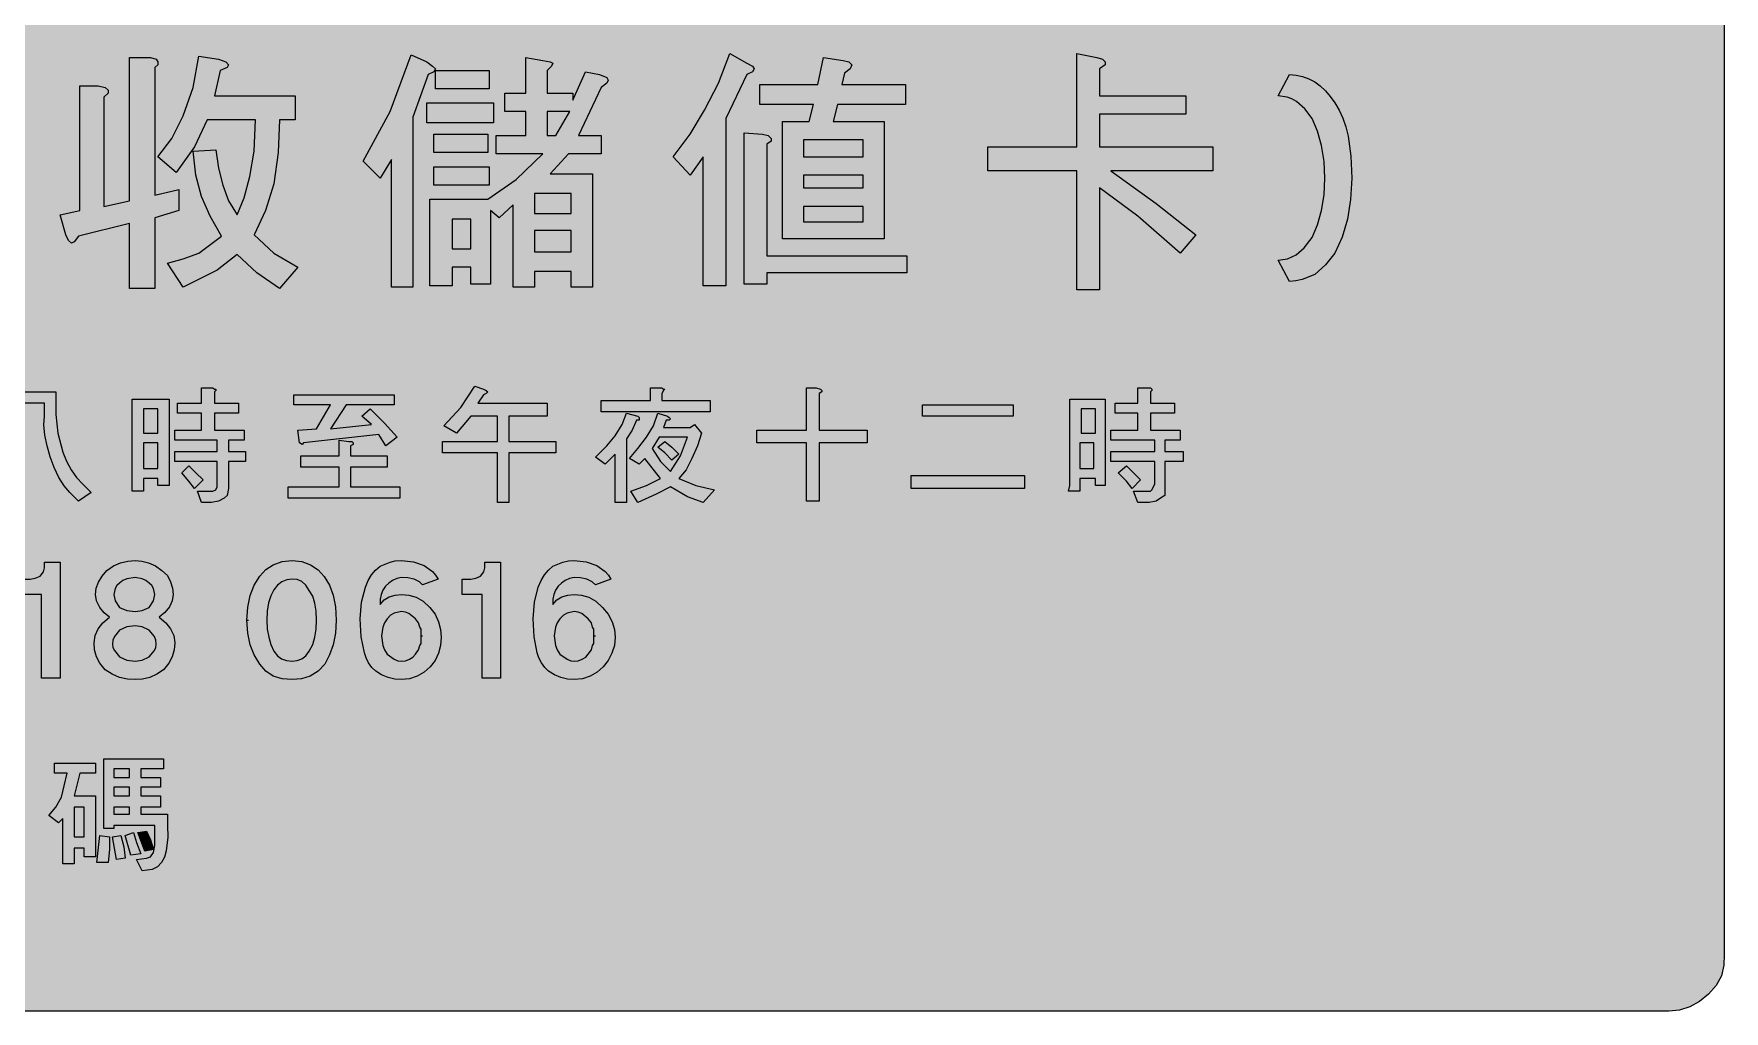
# Model space of a CAD drawing. Header units: metres. Extents: x 10 to 559, y 12 to 260.
# Drawn here: x 344.6 to 559.4, y 12.1 to 136.2 of the extents above; entities that cross this region are included whole.
import ezdxf

# ---------------------------------------------------------------- set-up
doc = ezdxf.new("R2010")
doc.units = ezdxf.units.M
for name, color, linetype, true_color in [('FILL_BLUE_0000FF', 7, 'Continuous', 0x0000ff), ('FILL_WHITE_FFFFFF', 7, 'Continuous', 0xffffff), ('STROKE_WHITE_FFFFFF', 7, 'Continuous', 0xffffff)]:
    doc.layers.add(name, color=color, linetype=linetype, true_color=true_color)

msp = doc.modelspace()

# ---------------------------------------------------------------- hatches: boundary and pattern name
at = {"layer": 'FILL_BLUE_0000FF', "true_color": 0x0000ff}
h = msp.add_hatch(color=7, dxfattribs=at)
h.dxf.hatch_style = 1
h.paths.add_polyline_path([(553.87, 259.97), (555.21, 259.58), (556.42, 258.96), (557.46, 258.12), (558.3, 256.98), (558.92, 255.74), (559.31, 254.42), (559.44, 253.08), (559.44, 19.26), (559.4, 17.91), (559.08, 16.56), (558.41, 15.32), (557.46, 14.22), (556.32, 13.28), (555.08, 12.6), (553.76, 12.2), (552.42, 12.06), (17.46, 12.06), (16.12, 12.19), (14.81, 12.6), (13.56, 13.28), (12.42, 14.22), (11.48, 15.36), (10.8, 16.61), (10.4, 17.92), (10.26, 19.26), (10.26, 253.08), (10.4, 254.34), (10.8, 255.6), (11.48, 256.93), (12.42, 258.12), (13.52, 259.04), (14.12, 259.36), (14.76, 259.56), (16.11, 259.97), (17.46, 260.1), (552.42, 260.1), (553.87, 259.97)])
at = {"layer": 'FILL_WHITE_FFFFFF', "true_color": 0xffffff}
h = msp.add_hatch(color=7, dxfattribs=at)
h.dxf.hatch_style = 1
h.paths.add_polyline_path([(350.46, 113.76), (350.46, 129.6), (352.8, 129.6), (353.7, 129.42), (354.06, 129.06), (354.06, 128.7), (353.52, 128.16), (353.52, 114.3), (356.76, 115.02), (356.76, 133.2), (359.46, 133.2), (360.18, 133.02), (360.36, 132.66), (360.36, 132.3), (360, 131.94), (360, 115.74), (363.06, 116.46), (363.06, 113.76), (360, 112.86), (360, 103.86), (356.76, 103.86), (356.76, 112.14), (350.28, 110.52), (349.74, 109.8), (349.38, 109.62), (349.02, 109.98), (348.66, 110.7), (347.94, 113.22), (350.46, 113.76)])
h = msp.add_hatch(color=7, dxfattribs=at)
h.dxf.hatch_style = 1
h.paths.add_polyline_path([(362.16, 122.94), (363.6, 125.82), (364.86, 129.42), (365.58, 133.38), (368.1, 133.02), (369, 132.66), (369.36, 132.3), (369.18, 131.94), (368.28, 131.58), (367.56, 128.34), (377.82, 128.34), (377.82, 125.28), (375.84, 125.28), (375.66, 121.14), (375.12, 117.18), (374.04, 113.76), (372.6, 110.7), (375.12, 108.36), (378.18, 106.56), (375.84, 103.86), (372.96, 105.84), (370.44, 108.18), (367.92, 106.2), (363.6, 104.04), (361.62, 107.1), (363.6, 107.64), (365.58, 108.36), (368.46, 110.52), (367.02, 113.04), (365.94, 115.56), (365.22, 118.26), (364.86, 121.32), (367.74, 121.5), (368.1, 119.16), (368.64, 117), (369.36, 115.02), (370.44, 113.22), (371.34, 115.38), (372.06, 118.08), (372.6, 121.32), (372.78, 125.28), (366.66, 125.28), (365.04, 121.86), (362.7, 118.62), (360.36, 120.6), (362.16, 122.94)])
h = msp.add_hatch(color=7, dxfattribs=at)
h.dxf.hatch_style = 1
h.paths.add_polyline_path([(389.88, 126.36), (392.58, 133.56), (394.56, 132.66), (395.28, 132.12), (395.64, 131.76), (395.46, 131.4), (394.74, 131.04), (392.76, 125.64), (392.76, 104.04), (390.06, 104.04), (390.06, 120.24), (388.62, 117.9), (386.46, 120.06), (389.88, 126.36)])
h = msp.add_hatch(color=7, dxfattribs=at)
h.dxf.hatch_style = 1
h.paths.add_polyline_path([(403.38, 120.96), (403.38, 123.3), (407.16, 123.3), (407.16, 126.36), (404.46, 126.36), (404.46, 128.7), (407.16, 128.7), (407.16, 133.2), (409.32, 132.84), (410.22, 132.66), (410.58, 132.48), (410.4, 132.12), (409.86, 131.58), (409.86, 128.7), (413.1, 128.7), (413.1, 127.8), (414.72, 131.4), (416.52, 131.04), (417.42, 130.68), (417.6, 130.32), (417.42, 129.96), (416.7, 129.42), (413.82, 123.3), (416.7, 123.3), (416.7, 120.96), (412.56, 120.96), (410.22, 118.44), (415.62, 118.44), (415.62, 104.04), (412.92, 104.04), (412.92, 106.02), (408.24, 106.02), (408.24, 104.04), (405.54, 104.04), (405.54, 114.48), (403.74, 112.86), (402.66, 113.76), (402.66, 104.4), (400.14, 104.4), (400.14, 106.56), (397.8, 106.56), (397.8, 104.22), (394.92, 104.22), (394.92, 115.2), (402.3, 115.2), (405.9, 117.72), (409.32, 120.96), (403.38, 120.96)])
h.paths.add_polyline_path([(412.74, 126.36), (409.86, 126.36), (409.86, 123.3), (410.94, 123.3), (412.74, 126.36)], flags=16)
h.paths.add_polyline_path([(397.8, 108.9), (400.14, 108.9), (400.14, 112.68), (397.8, 112.68), (397.8, 108.9)], flags=16)
h.paths.add_polyline_path([(408.24, 115.92), (408.24, 113.4), (412.92, 113.4), (412.92, 115.92), (408.24, 115.92)], flags=16)
h.paths.add_polyline_path([(412.92, 111.24), (408.24, 111.24), (408.24, 108.54), (412.92, 108.54), (412.92, 111.24)], flags=16)
h = msp.add_hatch(color=7, dxfattribs=at)
h.dxf.hatch_style = 1
h.paths.add_polyline_path([(428.04, 123.48), (429.84, 126.54), (431.64, 129.96), (433.08, 133.74), (435.24, 132.48), (435.96, 132.12), (436.14, 131.76), (435.96, 131.4), (435.24, 131.04), (432.54, 125.46), (432.54, 104.22), (429.66, 104.22), (429.66, 120.6), (428.04, 118.26), (425.88, 120.6), (428.04, 123.48)])
h = msp.add_hatch(color=7, dxfattribs=at)
h.dxf.hatch_style = 1
h.paths.add_polyline_path([(448.2, 132.66), (448.56, 132.3), (448.38, 131.76), (447.66, 131.22), (447.3, 129.78), (455.4, 129.78), (455.4, 127.26), (446.76, 127.26), (446.22, 125.1), (452.7, 125.1), (452.7, 110.16), (439.74, 110.16), (439.74, 125.1), (443.16, 125.1), (443.7, 127.26), (436.86, 127.26), (436.86, 129.78), (444.24, 129.78), (444.96, 133.2), (447.48, 132.84), (448.2, 132.66)])
h.paths.add_polyline_path([(442.44, 116.64), (450, 116.64), (450, 118.26), (442.44, 118.26), (442.44, 116.64)], flags=16)
h.paths.add_polyline_path([(442.44, 114.3), (442.44, 112.32), (450, 112.32), (450, 114.3), (442.44, 114.3)], flags=16)
h.paths.add_polyline_path([(450, 122.76), (442.44, 122.76), (442.44, 120.6), (450, 120.6), (450, 122.76)], flags=16)
h = msp.add_hatch(color=7, dxfattribs=at)
h.dxf.hatch_style = 1
h.paths.add_polyline_path([(477.18, 103.68), (477.18, 118.8), (465.84, 118.8), (465.84, 121.86), (477.18, 121.86), (477.18, 133.74), (479.7, 133.2), (480.42, 133.02), (480.78, 132.66), (480.78, 132.3), (480.06, 131.76), (480.06, 128.34), (491.04, 128.34), (491.04, 126), (480.06, 126), (480.06, 121.86), (494.46, 121.86), (494.46, 118.8), (481.5, 118.8), (487.26, 114.66), (492.3, 110.7), (490.32, 108.36), (484.92, 113.04), (480.06, 116.64), (480.06, 103.68), (477.18, 103.68)])
h = msp.add_hatch(color=7, dxfattribs=at)
h.dxf.hatch_style = 1
h.paths.add_polyline_path([(402.48, 131.58), (402.48, 129.24), (395.64, 129.24), (395.64, 131.58), (402.48, 131.58)])
h = msp.add_hatch(color=7, dxfattribs=at)
h.dxf.hatch_style = 1
h.paths.add_polyline_path([(508.58, 120.02), (508.27, 122.02), (507.77, 123.85), (507.06, 125.46), (506.14, 126.67), (505.08, 127.62), (504.51, 127.96), (503.91, 128.18), (502.74, 128.34), (504.18, 131.04), (505.04, 130.98), (505.86, 130.81), (506.65, 130.52), (507.4, 130.12), (508.1, 129.61), (508.76, 128.99), (509.38, 128.27), (509.94, 127.44), (510.5, 126.51), (510.96, 125.49), (511.34, 124.39), (511.63, 123.21), (511.99, 120.66), (512.1, 117.9), (511.96, 115.17), (511.56, 112.66), (510.88, 110.38), (509.94, 108.36), (508.75, 106.88), (507.42, 105.66), (505.8, 105.01), (504.99, 104.82), (504.18, 104.76), (502.74, 107.46), (503.92, 107.63), (505.03, 108.16), (506.08, 109.05), (507.06, 110.34), (507.77, 111.95), (508.27, 113.78), (508.58, 115.78), (508.68, 117.9), (508.58, 120.02)])
h = msp.add_hatch(color=7, dxfattribs=at)
h.dxf.hatch_style = 1
h.paths.add_polyline_path([(403.02, 127.44), (403.02, 124.92), (394.56, 124.92), (394.56, 127.44), (403.02, 127.44)])
h = msp.add_hatch(color=7, dxfattribs=at)
h.dxf.hatch_style = 1
h.paths.add_polyline_path([(402.3, 123.48), (402.3, 121.14), (395.46, 121.14), (395.46, 123.48), (402.3, 123.48)])
h = msp.add_hatch(color=7, dxfattribs=at)
h.dxf.hatch_style = 1
h.paths.add_polyline_path([(437.94, 123.3), (438.3, 122.94), (438.3, 122.58), (437.76, 122.22), (437.76, 108), (455.58, 108), (455.58, 105.84), (437.76, 105.84), (437.76, 104.4), (434.88, 104.4), (434.88, 123.66), (437.22, 123.48), (437.94, 123.3)])
h = msp.add_hatch(color=7, dxfattribs=at)
h.dxf.hatch_style = 1
h.paths.add_polyline_path([(402.48, 119.34), (402.48, 117), (395.46, 117), (395.46, 119.34), (402.48, 119.34)])
h = msp.add_hatch(color=7, dxfattribs=at)
h.dxf.hatch_style = 1
h.paths.add_polyline_path([(347.4, 90.72), (347.4, 87.84), (347.68, 85.49), (348.31, 83.08), (348.78, 81.93), (349.34, 80.84), (350.02, 79.87), (350.82, 79.02), (351.9, 77.94), (350.28, 76.86), (349.2, 77.94), (348.48, 78.79), (347.81, 79.87), (347.21, 81.13), (346.7, 82.48), (346.29, 83.88), (346.02, 85.25), (345.9, 86.53), (345.96, 87.66), (345.96, 89.28), (342.18, 89.28), (342.18, 90.72), (347.4, 90.72)])
h = msp.add_hatch(color=7, dxfattribs=at)
h.dxf.hatch_style = 1
h.paths.add_polyline_path([(365.94, 88.02), (362.88, 88.02), (362.88, 89.28), (365.94, 89.28), (365.94, 91.26), (367.38, 91.26), (367.56, 91.08), (367.74, 91.08), (367.74, 90.9), (367.56, 90.72), (367.56, 89.28), (370.62, 89.28), (370.62, 88.02), (367.56, 88.02), (367.56, 85.86), (371.34, 85.86), (371.34, 84.6), (369.36, 84.6), (369.36, 83.16), (371.52, 83.16), (371.52, 81.9), (369.36, 81.9), (369.36, 78.48), (369.18, 77.58), (368.82, 77.22), (368.1, 76.86), (367.2, 76.68), (365.94, 76.68), (365.4, 78.12), (367.38, 78.12), (367.74, 78.3), (367.92, 78.66), (367.92, 81.9), (362.52, 81.9), (362.52, 83.16), (367.92, 83.16), (367.92, 84.6), (362.52, 84.6), (362.52, 85.86), (365.94, 85.86), (365.94, 88.02)])
h = msp.add_hatch(color=7, dxfattribs=at)
h.dxf.hatch_style = 1
h.paths.add_polyline_path([(377.64, 90.36), (390.42, 90.36), (390.42, 89.1), (384.3, 89.1), (382.32, 86.04), (387.54, 86.58), (386.28, 87.66), (387.36, 88.56), (389.16, 86.76), (390.78, 84.96), (389.34, 83.88), (388.44, 85.32), (378.9, 84.24), (378.72, 84.06), (378.36, 84.24), (378.18, 85.86), (380.52, 86.04), (382.32, 89.1), (377.64, 89.1), (377.64, 90.36)])
h = msp.add_hatch(color=7, dxfattribs=at)
h.dxf.hatch_style = 1
h.paths.add_polyline_path([(398.88, 88.74), (400.68, 91.44), (401.76, 91.08), (402.12, 90.9), (402.3, 90.72), (402.12, 90.54), (401.76, 90.36), (401.04, 89.28), (409.86, 89.28), (409.86, 87.66), (405, 87.66), (405, 84.42), (410.94, 84.42), (410.94, 82.98), (405, 82.98), (405, 76.68), (403.56, 76.68), (403.56, 82.98), (396.54, 82.98), (396.54, 84.42), (403.56, 84.42), (403.56, 87.66), (400.14, 87.66), (398.34, 85.5), (396.72, 86.4), (398.88, 88.74)])
h = msp.add_hatch(color=7, dxfattribs=at)
h.dxf.hatch_style = 1
h.paths.add_polyline_path([(423, 89.64), (423, 91.26), (424.44, 91.26), (424.62, 91.08), (424.8, 91.08), (424.62, 90.9), (424.44, 90.54), (424.44, 89.64), (430.56, 89.64), (430.56, 88.2), (416.7, 88.2), (416.7, 89.64), (423, 89.64)])
h = msp.add_hatch(color=7, dxfattribs=at)
h.dxf.hatch_style = 1
h.paths.add_polyline_path([(444.6, 91.08), (444.78, 90.9), (444.78, 90.72), (444.42, 90.54), (444.42, 85.86), (450.54, 85.86), (450.54, 84.24), (444.42, 84.24), (444.42, 76.86), (442.8, 76.86), (442.8, 84.24), (436.5, 84.24), (436.5, 85.86), (442.8, 85.86), (442.8, 91.26), (444.06, 91.26), (444.6, 91.08)])
h = msp.add_hatch(color=7, dxfattribs=at)
h.dxf.hatch_style = 1
h.paths.add_polyline_path([(484.92, 88.02), (482.04, 88.02), (482.04, 89.28), (484.92, 89.28), (484.92, 91.26), (486.54, 91.26), (486.72, 91.08), (486.72, 90.9), (486.54, 90.72), (486.54, 89.28), (489.6, 89.28), (489.6, 88.02), (486.54, 88.02), (486.54, 85.86), (490.32, 85.86), (490.32, 84.6), (488.34, 84.6), (488.34, 83.16), (490.68, 83.16), (490.68, 81.9), (488.34, 81.9), (488.34, 77.58), (487.8, 77.22), (487.26, 76.86), (486.36, 76.68), (484.92, 76.68), (484.38, 78.12), (486.54, 78.12), (486.72, 78.3), (487.08, 79.02), (487.08, 81.9), (481.5, 81.9), (481.5, 83.16), (487.08, 83.16), (487.08, 84.6), (481.5, 84.6), (481.5, 85.86), (484.92, 85.86), (484.92, 88.02)])
h = msp.add_hatch(color=7, dxfattribs=at)
h.dxf.hatch_style = 1
h.paths.add_polyline_path([(360.36, 78.84), (360.36, 79.74), (358.56, 79.74), (358.56, 78.12), (357.12, 78.12), (357.12, 89.82), (361.8, 89.82), (361.8, 78.84), (360.36, 78.84)])
h.paths.add_polyline_path([(358.56, 88.56), (358.56, 85.5), (360.36, 85.5), (360.36, 88.56), (358.56, 88.56)], flags=16)
h.paths.add_polyline_path([(360.36, 84.24), (358.56, 84.24), (358.56, 81), (360.36, 81), (360.36, 84.24)], flags=16)
h = msp.add_hatch(color=7, dxfattribs=at)
h.dxf.hatch_style = 1
h.paths.add_polyline_path([(469.08, 89.1), (469.08, 87.66), (457.56, 87.66), (457.56, 89.1), (469.08, 89.1)])
h = msp.add_hatch(color=7, dxfattribs=at)
h.dxf.hatch_style = 1
h.paths.add_polyline_path([(479.52, 78.84), (479.52, 79.74), (477.54, 79.74), (477.54, 78.12), (476.1, 78.12), (476.28, 78.84), (476.28, 89.82), (480.78, 89.82), (480.78, 78.84), (479.52, 78.84)])
h.paths.add_polyline_path([(477.72, 88.56), (477.72, 85.5), (479.52, 85.5), (479.52, 88.56), (477.72, 88.56)], flags=16)
h.paths.add_polyline_path([(479.34, 84.24), (477.54, 84.24), (477.54, 81), (479.34, 81), (479.34, 84.24)], flags=16)
h = msp.add_hatch(color=7, dxfattribs=at)
h.dxf.hatch_style = 1
h.paths.add_polyline_path([(421.56, 87.48), (421.56, 87.12), (421.2, 87.12), (420.66, 85.86), (419.94, 84.78), (419.94, 76.68), (418.5, 76.68), (418.5, 82.8), (417.24, 81.54), (415.98, 82.44), (417.42, 83.88), (418.5, 85.14), (419.4, 86.58), (419.94, 88.02), (421.38, 87.66), (421.56, 87.48)])
h = msp.add_hatch(color=7, dxfattribs=at)
h.dxf.hatch_style = 1
h.paths.add_polyline_path([(425.52, 87.3), (425.34, 87.12), (424.98, 87.12), (424.62, 86.22), (428.04, 86.22), (428.58, 86.58), (429.48, 85.5), (428.94, 83.88), (428.22, 82.26), (427.5, 80.82), (426.6, 79.74), (428.76, 78.84), (431.1, 78.3), (429.66, 76.68), (427.68, 77.4), (425.52, 78.66), (423.72, 77.76), (421.38, 76.68), (420.48, 78.12), (422.46, 78.84), (424.26, 79.74), (422.28, 82.26), (421.56, 81.54), (420.3, 82.26), (421.38, 83.52), (422.46, 84.96), (423.36, 86.4), (423.9, 88.02), (425.16, 87.66), (425.34, 87.48), (425.52, 87.3)])
h.paths.add_polyline_path([(425.52, 80.64), (426.78, 82.62), (427.68, 84.96), (424.08, 84.96), (423.18, 83.52), (424.26, 81.9), (425.52, 80.64)], flags=16)
h = msp.add_hatch(color=7, dxfattribs=at)
h.dxf.hatch_style = 1
h.paths.add_polyline_path([(376.92, 78.66), (383.4, 78.66), (383.4, 81.18), (378.54, 81.18), (378.54, 82.62), (383.4, 82.62), (383.4, 84.6), (384.66, 84.42), (385.02, 84.42), (385.2, 84.24), (385.2, 84.06), (384.84, 83.88), (384.84, 82.62), (389.52, 82.62), (389.52, 81.18), (384.84, 81.18), (384.84, 78.66), (391.14, 78.66), (391.14, 77.22), (376.92, 77.22), (376.92, 78.66)])
h = msp.add_hatch(color=7, dxfattribs=at)
h.dxf.hatch_style = 1
h.paths.add_polyline_path([(425.7, 83.7), (426.6, 82.8), (425.7, 82.08), (424.8, 82.98), (423.9, 83.7), (424.8, 84.42), (425.7, 83.7)])
h = msp.add_hatch(color=7, dxfattribs=at)
h.dxf.hatch_style = 1
h.paths.add_polyline_path([(365.22, 80.46), (366.12, 79.56), (365.04, 78.48), (364.32, 79.38), (363.42, 80.46), (364.32, 81.36), (365.22, 80.46)])
h = msp.add_hatch(color=7, dxfattribs=at)
h.dxf.hatch_style = 1
h.paths.add_polyline_path([(470.52, 80.1), (470.52, 78.48), (456.12, 78.48), (456.12, 80.1), (470.52, 80.1)])
h = msp.add_hatch(color=7, dxfattribs=at)
h.dxf.hatch_style = 1
h.paths.add_polyline_path([(484.38, 80.46), (485.28, 79.56), (484.2, 78.48), (483.48, 79.38), (482.4, 80.46), (483.48, 81.36), (484.38, 80.46)])
h = msp.add_hatch(color=7, dxfattribs=at)
h.dxf.hatch_style = 1
h.paths.add_polyline_path([(345.6, 54.36), (345.6, 64.98), (343.08, 64.98), (343.08, 66.96), (344.16, 66.96), (344.79, 67.07), (345.42, 67.32), (345.83, 67.86), (345.96, 68.4), (345.96, 69.12), (347.94, 69.12), (347.94, 54.36), (345.6, 54.36)])
h = msp.add_hatch(color=7, dxfattribs=at)
h.dxf.hatch_style = 1
h.paths.add_polyline_path([(362.39, 59.77), (362.52, 58.86), (362.45, 57.95), (362.21, 57.08), (361.76, 56.25), (361.08, 55.44), (360.24, 54.86), (359.35, 54.47), (358.42, 54.25), (357.48, 54.18), (356.51, 54.25), (355.52, 54.47), (354.57, 54.86), (353.7, 55.44), (353.02, 56.25), (352.57, 57.08), (352.33, 57.95), (352.26, 58.86), (352.39, 59.77), (352.78, 60.62), (353.4, 61.39), (354.24, 62.1), (353.54, 62.66), (352.98, 63.36), (352.58, 64.17), (352.44, 64.98), (352.54, 65.79), (352.82, 66.58), (353.28, 67.33), (353.88, 68.04), (354.72, 68.62), (355.61, 69.01), (356.54, 69.23), (357.48, 69.3), (358.32, 69.23), (359.19, 69.01), (360.06, 68.62), (360.9, 68.04), (361.58, 67.39), (361.98, 66.6), (362.23, 65.79), (362.34, 64.98), (362.21, 64.18), (361.85, 63.41), (361.28, 62.7), (360.54, 62.1), (361.38, 61.39), (362, 60.62), (362.39, 59.77)])
h.paths.add_polyline_path([(354.85, 59.65), (354.66, 59.19), (354.6, 58.68), (354.66, 58.28), (354.85, 57.87), (355.5, 57.06), (356.42, 56.66), (357.48, 56.52), (358.38, 56.66), (359.28, 57.06), (359.93, 57.87), (360.12, 58.28), (360.18, 58.68), (360.12, 59.19), (359.93, 59.65), (359.28, 60.48), (358.38, 60.88), (357.48, 61.02), (356.42, 60.88), (355.5, 60.48), (354.85, 59.65)], flags=16)
h.paths.add_polyline_path([(359.28, 63.36), (359.84, 64.17), (360, 64.98), (359.84, 65.77), (359.62, 66.12), (359.28, 66.42), (358.85, 66.76), (358.38, 66.98), (357.48, 67.14), (356.42, 66.98), (355.94, 66.76), (355.5, 66.42), (355.16, 66.12), (354.94, 65.77), (354.78, 64.98), (354.94, 64.17), (355.5, 63.36), (356.42, 62.96), (357.48, 62.82), (358.38, 62.96), (359.28, 63.36)], flags=16)
h = msp.add_hatch(color=7, dxfattribs=at)
h.dxf.hatch_style = 1
h.paths.add_polyline_path([(372.11, 64.87), (372.61, 66.17), (373.32, 67.32), (374.09, 68.16), (375.05, 68.78), (376.18, 69.17), (377.46, 69.3), (378.68, 69.17), (379.77, 68.78), (380.73, 68.14), (381.53, 67.27), (382.18, 66.19), (382.65, 64.9), (382.94, 63.41), (383.04, 61.74), (382.94, 60.08), (382.66, 58.61), (382.2, 57.31), (381.6, 56.16), (380.73, 55.24), (379.73, 54.63), (378.64, 54.29), (377.46, 54.18), (376.18, 54.29), (375.05, 54.63), (374.09, 55.24), (373.32, 56.16), (372.61, 57.31), (372.11, 58.61), (371.8, 60.08), (371.7, 61.74), (371.8, 63.4), (372.11, 64.87)])
h.paths.add_polyline_path([(378.68, 56.81), (379.18, 57.2), (379.62, 57.78), (380.06, 58.63), (380.34, 59.56), (380.48, 60.59), (380.52, 61.74), (380.48, 62.89), (380.34, 63.9), (380.06, 64.78), (379.62, 65.52), (379.18, 66.2), (378.68, 66.65), (378.1, 66.89), (377.46, 66.96), (376.75, 66.87), (376.12, 66.6), (375.56, 66.16), (375.1, 65.57), (374.72, 64.82), (374.45, 63.92), (374.28, 62.89), (374.22, 61.74), (374.28, 60.59), (374.47, 59.56), (374.75, 58.63), (375.12, 57.78), (375.56, 57.2), (376.09, 56.81), (376.71, 56.59), (377.46, 56.52), (378.1, 56.59), (378.68, 56.81)], flags=16)
h = msp.add_hatch(color=7, dxfattribs=at)
h.dxf.hatch_style = 1
h.paths.add_polyline_path([(389.63, 54.45), (388.81, 54.79), (388.08, 55.26), (387.58, 55.73), (387.16, 56.3), (386.84, 56.93), (386.64, 57.6), (386.23, 59.63), (386.1, 61.92), (386.27, 64.02), (386.75, 65.93), (387.11, 66.76), (387.54, 67.49), (388.05, 68.1), (388.62, 68.58), (389.88, 69.12), (390.53, 69.28), (391.32, 69.3), (392.86, 69.14), (394.2, 68.67), (395.27, 67.93), (395.68, 67.47), (396, 66.96), (394.02, 66.24), (393.62, 66.6), (392.94, 66.96), (392.13, 67.12), (391.32, 67.14), (390.73, 67.02), (390.19, 66.78), (389.71, 66.45), (389.29, 66.04), (388.97, 65.55), (388.74, 64.99), (388.62, 64.38), (388.62, 63.72), (389.12, 64.3), (389.77, 64.69), (390.52, 64.91), (391.32, 64.98), (392.26, 64.9), (393.19, 64.64), (394.08, 64.14), (394.92, 63.36), (395.6, 62.49), (396.05, 61.54), (396.29, 60.55), (396.36, 59.58), (396.31, 58.52), (396.05, 57.52), (395.6, 56.61), (394.99, 55.8), (394.23, 55.13), (393.35, 54.62), (392.37, 54.29), (391.32, 54.18), (390.48, 54.25), (389.63, 54.45)])
h.paths.add_polyline_path([(393.84, 59.83), (393.84, 59.94), (393.84, 60.3), (393.82, 60.57), (393.66, 60.84), (393.52, 61.38), (393.12, 61.92), (392.29, 62.57), (391.83, 62.76), (391.32, 62.82), (390.42, 62.64), (389.95, 62.36), (389.52, 61.92), (389.18, 61.38), (388.96, 60.84), (388.8, 59.76), (388.96, 58.52), (389.18, 57.96), (389.52, 57.42), (390.42, 56.77), (390.89, 56.58), (391.32, 56.52), (391.85, 56.58), (392.35, 56.77), (392.79, 57.05), (393.12, 57.42), (393.52, 57.96), (393.66, 58.5), (393.82, 58.77), (393.84, 59.04), (393.84, 59.4), (393.84, 59.58), (393.84, 59.76), (393.84, 59.83)], flags=16)
h = msp.add_hatch(color=7, dxfattribs=at)
h.dxf.hatch_style = 1
h.paths.add_polyline_path([(401.58, 54.36), (401.58, 64.98), (399.06, 64.98), (399.06, 66.96), (400.14, 66.96), (400.77, 67.07), (401.4, 67.32), (401.8, 67.86), (401.94, 68.4), (401.94, 69.12), (403.92, 69.12), (403.92, 54.36), (401.58, 54.36)])
h = msp.add_hatch(color=7, dxfattribs=at)
h.dxf.hatch_style = 1
h.paths.add_polyline_path([(411.59, 54.45), (410.77, 54.79), (410.04, 55.26), (409.54, 55.73), (409.12, 56.3), (408.8, 56.93), (408.6, 57.6), (408.19, 59.63), (408.06, 61.92), (408.23, 64.02), (408.71, 65.93), (409.07, 66.76), (409.5, 67.49), (410.01, 68.1), (410.58, 68.58), (411.84, 69.12), (412.56, 69.28), (413.28, 69.3), (414.82, 69.14), (416.16, 68.67), (417.23, 67.93), (417.64, 67.47), (417.96, 66.96), (415.98, 66.24), (415.58, 66.6), (414.9, 66.96), (414.09, 67.12), (413.28, 67.14), (412.69, 67.02), (412.15, 66.78), (411.67, 66.45), (411.26, 66.04), (410.93, 65.55), (410.7, 64.99), (410.58, 64.38), (410.58, 63.72), (411.08, 64.3), (411.73, 64.69), (412.48, 64.91), (413.28, 64.98), (414.22, 64.9), (415.15, 64.64), (416.04, 64.14), (416.88, 63.36), (417.59, 62.49), (418.1, 61.54), (418.4, 60.55), (418.5, 59.58), (418.39, 58.52), (418.09, 57.52), (417.61, 56.61), (416.97, 55.8), (416.2, 55.13), (415.31, 54.62), (414.33, 54.29), (413.28, 54.18), (412.44, 54.25), (411.59, 54.45)])
h.paths.add_polyline_path([(415.8, 59.83), (415.8, 59.94), (415.8, 60.3), (415.78, 60.57), (415.62, 60.84), (415.48, 61.38), (415.08, 61.92), (414.25, 62.57), (413.79, 62.76), (413.28, 62.82), (412.38, 62.64), (411.91, 62.36), (411.48, 61.92), (411.14, 61.38), (410.92, 60.84), (410.76, 59.76), (410.92, 58.52), (411.14, 57.96), (411.48, 57.42), (412.38, 56.77), (412.85, 56.58), (413.28, 56.52), (413.81, 56.58), (414.31, 56.77), (414.75, 57.05), (415.08, 57.42), (415.48, 57.96), (415.62, 58.5), (415.78, 58.77), (415.8, 59.04), (415.8, 59.4), (415.8, 59.58), (415.8, 59.76), (415.8, 59.83)], flags=16)
h = msp.add_hatch(color=7, dxfattribs=at)
h.dxf.hatch_style = 1
h.paths.add_polyline_path([(352.44, 43.56), (352.44, 42.3), (350.46, 42.3), (349.74, 39.42), (352.44, 39.42), (352.44, 31.68), (351, 31.68), (351, 32.76), (349.74, 32.76), (349.74, 30.78), (348.3, 30.78), (348.3, 36.54), (347.76, 36), (346.5, 36.9), (347.4, 37.98), (348.12, 39.24), (348.48, 40.68), (348.84, 42.3), (347.22, 42.3), (347.22, 43.56), (352.44, 43.56)])
h.paths.add_polyline_path([(351, 37.98), (349.74, 37.98), (349.74, 34.2), (351, 34.2), (351, 37.98)], flags=16)
h = msp.add_hatch(color=7, dxfattribs=at)
h.dxf.hatch_style = 1
h.paths.add_polyline_path([(358.2, 41.76), (360.72, 41.76), (360.72, 40.5), (358.2, 40.5), (358.2, 39.42), (360.72, 39.42), (360.72, 37.98), (358.2, 37.98), (358.2, 37.08), (361.62, 37.08), (361.62, 35.64), (361.65, 34.15), (361.45, 32.44), (361.21, 31.64), (360.84, 30.94), (360.32, 30.4), (359.64, 30.06), (358.38, 29.88), (357.66, 31.32), (358.92, 31.5), (359.46, 31.68), (359.82, 32.22), (360, 33.12), (360, 35.64), (354.78, 35.64), (354.78, 35.28), (353.52, 35.28), (353.52, 44.1), (361.08, 44.1), (361.08, 42.84), (358.2, 42.84), (358.2, 41.76)])
h.paths.add_polyline_path([(354.78, 37.08), (356.76, 37.08), (356.76, 37.98), (354.78, 37.98), (354.78, 37.08)], flags=16)
h.paths.add_polyline_path([(354.78, 42.84), (354.78, 41.76), (356.76, 41.76), (356.76, 42.84), (354.78, 42.84)], flags=16)
h.paths.add_polyline_path([(356.76, 40.5), (354.78, 40.5), (354.78, 39.42), (356.76, 39.42), (356.76, 40.5)], flags=16)
h = msp.add_hatch(color=7, dxfattribs=at)
h.dxf.hatch_style = 1
h.paths.add_polyline_path([(352.98, 34.38), (354.24, 34.2), (354.24, 32.58), (354.06, 30.96), (352.62, 30.96), (352.98, 34.38)])
h = msp.add_hatch(color=7, dxfattribs=at)
h.dxf.hatch_style = 1
h.paths.add_polyline_path([(354.6, 34.2), (355.68, 34.38), (356.04, 32.94), (356.22, 31.5), (355.14, 31.32), (354.6, 34.2)])
h = msp.add_hatch(color=7, dxfattribs=at)
h.dxf.hatch_style = 1
h.paths.add_polyline_path([(356.22, 34.38), (357.3, 34.74), (357.66, 33.48), (358.2, 32.04), (356.94, 31.86), (356.22, 34.38)])
h = msp.add_hatch(color=7, dxfattribs=at)
h.dxf.hatch_style = 1
h.paths.add_polyline_path([(357.84, 34.74), (358.92, 34.92), (359.46, 33.84), (359.82, 32.58), (358.74, 32.4), (357.84, 34.74)])

# ---------------------------------------------------------------- linework, layer by layer
at = {"layer": 'FILL_BLUE_0000FF', "lineweight": 0, "true_color": 0x0000ff}
msp.add_lwpolyline([(17.46, 260.1), (552.42, 260.1), (553.87, 259.97), (555.21, 259.58), (556.42, 258.96), (557.46, 258.12), (558.3, 256.98), (558.92, 255.74), (559.31, 254.42), (559.44, 253.08), (559.44, 19.26), (559.4, 17.91), (559.08, 16.56), (558.41, 15.32), (557.46, 14.22), (556.32, 13.28), (555.08, 12.6), (553.76, 12.2), (552.42, 12.06), (17.46, 12.06)], dxfattribs=at)
at = {"layer": 'FILL_WHITE_FFFFFF', "lineweight": 0, "true_color": 0xffffff}
for points in [[(350.46, 113.76), (350.46, 129.6), (352.8, 129.6), (353.7, 129.42), (354.06, 129.06), (354.06, 128.7), (353.52, 128.16), (353.52, 114.3), (356.76, 115.02), (356.76, 133.2), (359.46, 133.2), (360.18, 133.02), (360.36, 132.66), (360.36, 132.3), (360, 131.94), (360, 115.74), (363.06, 116.46), (363.06, 113.76), (360, 112.86), (360, 103.86), (356.76, 103.86), (356.76, 112.14), (350.28, 110.52), (349.74, 109.8), (349.38, 109.62), (349.02, 109.98), (348.66, 110.7), (347.94, 113.22)], [(362.16, 122.94), (363.6, 125.82), (364.86, 129.42), (365.58, 133.38), (368.1, 133.02), (369, 132.66), (369.36, 132.3), (369.18, 131.94), (368.28, 131.58), (367.56, 128.34), (377.82, 128.34), (377.82, 125.28), (375.84, 125.28), (375.66, 121.14), (375.12, 117.18), (374.04, 113.76), (372.6, 110.7), (375.12, 108.36), (378.18, 106.56), (375.84, 103.86), (372.96, 105.84), (370.44, 108.18), (367.92, 106.2), (363.6, 104.04), (361.62, 107.1), (363.6, 107.64), (365.58, 108.36), (368.46, 110.52), (367.02, 113.04), (365.94, 115.56), (365.22, 118.26), (364.86, 121.32), (367.74, 121.5), (368.1, 119.16), (368.64, 117), (369.36, 115.02), (370.44, 113.22), (371.34, 115.38), (372.06, 118.08), (372.6, 121.32), (372.78, 125.28), (366.66, 125.28), (365.04, 121.86), (362.7, 118.62), (360.36, 120.6)], [(389.88, 126.36), (392.58, 133.56), (394.56, 132.66), (395.28, 132.12), (395.64, 131.76), (395.46, 131.4), (394.74, 131.04), (392.76, 125.64), (392.76, 104.04), (390.06, 104.04), (390.06, 120.24), (388.62, 117.9), (386.46, 120.06)], [(403.38, 120.96), (403.38, 123.3), (407.16, 123.3), (407.16, 126.36), (404.46, 126.36), (404.46, 128.7), (407.16, 128.7), (407.16, 133.2), (409.32, 132.84), (410.22, 132.66), (410.58, 132.48), (410.4, 132.12), (409.86, 131.58), (409.86, 128.7), (413.1, 128.7), (413.1, 127.8), (414.72, 131.4), (416.52, 131.04), (417.42, 130.68), (417.6, 130.32), (417.42, 129.96), (416.7, 129.42), (413.82, 123.3), (416.7, 123.3), (416.7, 120.96), (412.56, 120.96), (410.22, 118.44), (415.62, 118.44), (415.62, 104.04), (412.92, 104.04), (412.92, 106.02), (408.24, 106.02), (408.24, 104.04), (405.54, 104.04), (405.54, 114.48), (403.74, 112.86), (402.66, 113.76), (402.66, 104.4), (400.14, 104.4), (400.14, 106.56), (397.8, 106.56), (397.8, 104.22), (394.92, 104.22), (394.92, 115.2), (402.3, 115.2), (405.9, 117.72), (409.32, 120.96)], [(428.04, 123.48), (429.84, 126.54), (431.64, 129.96), (433.08, 133.74), (435.24, 132.48), (435.96, 132.12), (436.14, 131.76), (435.96, 131.4), (435.24, 131.04), (432.54, 125.46), (432.54, 104.22), (429.66, 104.22), (429.66, 120.6), (428.04, 118.26), (425.88, 120.6)], [(448.2, 132.66), (448.56, 132.3), (448.38, 131.76), (447.66, 131.22), (447.3, 129.78), (455.4, 129.78), (455.4, 127.26), (446.76, 127.26), (446.22, 125.1), (452.7, 125.1), (452.7, 110.16), (439.74, 110.16), (439.74, 125.1), (443.16, 125.1), (443.7, 127.26), (436.86, 127.26), (436.86, 129.78), (444.24, 129.78), (444.96, 133.2), (447.48, 132.84)], [(477.18, 103.68), (477.18, 118.8), (465.84, 118.8), (465.84, 121.86), (477.18, 121.86), (477.18, 133.74), (479.7, 133.2), (480.42, 133.02), (480.78, 132.66), (480.78, 132.3), (480.06, 131.76), (480.06, 128.34), (491.04, 128.34), (491.04, 126), (480.06, 126), (480.06, 121.86), (494.46, 121.86), (494.46, 118.8), (481.5, 118.8), (487.26, 114.66), (492.3, 110.7), (490.32, 108.36), (484.92, 113.04), (480.06, 116.64), (480.06, 103.68)], [(402.48, 131.58), (402.48, 129.24), (395.64, 129.24), (395.64, 131.58)], [(508.58, 120.02), (508.27, 122.02), (507.77, 123.85), (507.06, 125.46), (506.14, 126.67), (505.08, 127.62), (504.51, 127.96), (503.91, 128.18), (502.74, 128.34), (504.18, 131.04), (505.04, 130.98), (505.86, 130.81), (506.65, 130.52), (507.4, 130.12), (508.1, 129.61), (508.76, 128.99), (509.38, 128.27), (509.94, 127.44), (510.5, 126.51), (510.96, 125.49), (511.34, 124.39), (511.63, 123.21), (511.99, 120.66), (512.1, 117.9), (511.96, 115.17), (511.56, 112.66), (510.88, 110.38), (509.94, 108.36), (508.75, 106.88), (507.42, 105.66), (505.8, 105.01), (504.99, 104.82), (504.18, 104.76), (502.74, 107.46), (503.92, 107.63), (505.03, 108.16), (506.08, 109.05), (507.06, 110.34), (507.77, 111.95), (508.27, 113.78), (508.58, 115.78), (508.68, 117.9)], [(403.02, 127.44), (403.02, 124.92), (394.56, 124.92), (394.56, 127.44)], [(412.74, 126.36), (409.86, 126.36), (409.86, 123.3), (410.94, 123.3)], [(402.3, 123.48), (402.3, 121.14), (395.46, 121.14), (395.46, 123.48)], [(437.94, 123.3), (438.3, 122.94), (438.3, 122.58), (437.76, 122.22), (437.76, 108), (455.58, 108), (455.58, 105.84), (437.76, 105.84), (437.76, 104.4), (434.88, 104.4), (434.88, 123.66), (437.22, 123.48)], [(450, 122.76), (442.44, 122.76), (442.44, 120.6), (450, 120.6)], [(402.48, 119.34), (402.48, 117), (395.46, 117), (395.46, 119.34)], [(442.44, 116.64), (450, 116.64), (450, 118.26), (442.44, 118.26)], [(408.24, 115.92), (408.24, 113.4), (412.92, 113.4), (412.92, 115.92)], [(442.44, 114.3), (442.44, 112.32), (450, 112.32), (450, 114.3)], [(397.8, 108.9), (400.14, 108.9), (400.14, 112.68), (397.8, 112.68)], [(412.92, 111.24), (408.24, 111.24), (408.24, 108.54), (412.92, 108.54)], [(347.4, 90.72), (347.4, 87.84), (347.68, 85.49), (348.31, 83.08), (348.78, 81.93), (349.34, 80.84), (350.02, 79.87), (350.82, 79.02), (351.9, 77.94), (350.28, 76.86), (349.2, 77.94), (348.48, 78.79), (347.81, 79.87), (347.21, 81.13), (346.7, 82.48), (346.29, 83.88), (346.02, 85.25), (345.9, 86.53), (345.96, 87.66), (345.96, 89.28), (342.18, 89.28), (342.18, 90.72)], [(365.94, 88.02), (362.88, 88.02), (362.88, 89.28), (365.94, 89.28), (365.94, 91.26), (367.38, 91.26), (367.56, 91.08), (367.74, 91.08), (367.74, 90.9), (367.56, 90.72), (367.56, 89.28), (370.62, 89.28), (370.62, 88.02), (367.56, 88.02), (367.56, 85.86), (371.34, 85.86), (371.34, 84.6), (369.36, 84.6), (369.36, 83.16), (371.52, 83.16), (371.52, 81.9), (369.36, 81.9), (369.36, 78.48), (369.18, 77.58), (368.82, 77.22), (368.1, 76.86), (367.2, 76.68), (365.94, 76.68), (365.4, 78.12), (367.38, 78.12), (367.74, 78.3), (367.92, 78.66), (367.92, 81.9), (362.52, 81.9), (362.52, 83.16), (367.92, 83.16), (367.92, 84.6), (362.52, 84.6), (362.52, 85.86), (365.94, 85.86)], [(377.64, 90.36), (390.42, 90.36), (390.42, 89.1), (384.3, 89.1), (382.32, 86.04), (387.54, 86.58), (386.28, 87.66), (387.36, 88.56), (389.16, 86.76), (390.78, 84.96), (389.34, 83.88), (388.44, 85.32), (378.9, 84.24), (378.72, 84.06), (378.36, 84.24), (378.18, 85.86), (380.52, 86.04), (382.32, 89.1), (377.64, 89.1)], [(398.88, 88.74), (400.68, 91.44), (401.76, 91.08), (402.12, 90.9), (402.3, 90.72), (402.12, 90.54), (401.76, 90.36), (401.04, 89.28), (409.86, 89.28), (409.86, 87.66), (405, 87.66), (405, 84.42), (410.94, 84.42), (410.94, 82.98), (405, 82.98), (405, 76.68), (403.56, 76.68), (403.56, 82.98), (396.54, 82.98), (396.54, 84.42), (403.56, 84.42), (403.56, 87.66), (400.14, 87.66), (398.34, 85.5), (396.72, 86.4)], [(423, 89.64), (423, 91.26), (424.44, 91.26), (424.62, 91.08), (424.8, 91.08), (424.62, 90.9), (424.44, 90.54), (424.44, 89.64), (430.56, 89.64), (430.56, 88.2), (416.7, 88.2), (416.7, 89.64)], [(444.6, 91.08), (444.78, 90.9), (444.78, 90.72), (444.42, 90.54), (444.42, 85.86), (450.54, 85.86), (450.54, 84.24), (444.42, 84.24), (444.42, 76.86), (442.8, 76.86), (442.8, 84.24), (436.5, 84.24), (436.5, 85.86), (442.8, 85.86), (442.8, 91.26), (444.06, 91.26)], [(484.92, 88.02), (482.04, 88.02), (482.04, 89.28), (484.92, 89.28), (484.92, 91.26), (486.54, 91.26), (486.72, 91.08), (486.72, 90.9), (486.54, 90.72), (486.54, 89.28), (489.6, 89.28), (489.6, 88.02), (486.54, 88.02), (486.54, 85.86), (490.32, 85.86), (490.32, 84.6), (488.34, 84.6), (488.34, 83.16), (490.68, 83.16), (490.68, 81.9), (488.34, 81.9), (488.34, 77.58), (487.8, 77.22), (487.26, 76.86), (486.36, 76.68), (484.92, 76.68), (484.38, 78.12), (486.54, 78.12), (486.72, 78.3), (487.08, 79.02), (487.08, 81.9), (481.5, 81.9), (481.5, 83.16), (487.08, 83.16), (487.08, 84.6), (481.5, 84.6), (481.5, 85.86), (484.92, 85.86)], [(360.36, 78.84), (360.36, 79.74), (358.56, 79.74), (358.56, 78.12), (357.12, 78.12), (357.12, 89.82), (361.8, 89.82), (361.8, 78.84)], [(358.56, 88.56), (358.56, 85.5), (360.36, 85.5), (360.36, 88.56)], [(469.08, 89.1), (469.08, 87.66), (457.56, 87.66), (457.56, 89.1)], [(479.52, 78.84), (479.52, 79.74), (477.54, 79.74), (477.54, 78.12), (476.1, 78.12), (476.28, 78.84), (476.28, 89.82), (480.78, 89.82), (480.78, 78.84)], [(477.72, 88.56), (477.72, 85.5), (479.52, 85.5), (479.52, 88.56)], [(421.56, 87.48), (421.56, 87.12), (421.2, 87.12), (420.66, 85.86), (419.94, 84.78), (419.94, 76.68), (418.5, 76.68), (418.5, 82.8), (417.24, 81.54), (415.98, 82.44), (417.42, 83.88), (418.5, 85.14), (419.4, 86.58), (419.94, 88.02), (421.38, 87.66)], [(425.52, 87.3), (425.34, 87.12), (424.98, 87.12), (424.62, 86.22), (428.04, 86.22), (428.58, 86.58), (429.48, 85.5), (428.94, 83.88), (428.22, 82.26), (427.5, 80.82), (426.6, 79.74), (428.76, 78.84), (431.1, 78.3), (429.66, 76.68), (427.68, 77.4), (425.52, 78.66), (423.72, 77.76), (421.38, 76.68), (420.48, 78.12), (422.46, 78.84), (424.26, 79.74), (422.28, 82.26), (421.56, 81.54), (420.3, 82.26), (421.38, 83.52), (422.46, 84.96), (423.36, 86.4), (423.9, 88.02), (425.16, 87.66), (425.34, 87.48)], [(360.36, 84.24), (358.56, 84.24), (358.56, 81), (360.36, 81)], [(376.92, 78.66), (383.4, 78.66), (383.4, 81.18), (378.54, 81.18), (378.54, 82.62), (383.4, 82.62), (383.4, 84.6), (384.66, 84.42), (385.02, 84.42), (385.2, 84.24), (385.2, 84.06), (384.84, 83.88), (384.84, 82.62), (389.52, 82.62), (389.52, 81.18), (384.84, 81.18), (384.84, 78.66), (391.14, 78.66), (391.14, 77.22), (376.92, 77.22)], [(425.52, 80.64), (426.78, 82.62), (427.68, 84.96), (424.08, 84.96), (423.18, 83.52), (424.26, 81.9)], [(425.7, 83.7), (426.6, 82.8), (425.7, 82.08), (424.8, 82.98), (423.9, 83.7), (424.8, 84.42)], [(479.34, 84.24), (477.54, 84.24), (477.54, 81), (479.34, 81)], [(365.22, 80.46), (366.12, 79.56), (365.04, 78.48), (364.32, 79.38), (363.42, 80.46), (364.32, 81.36)], [(470.52, 80.1), (470.52, 78.48), (456.12, 78.48), (456.12, 80.1)], [(484.38, 80.46), (485.28, 79.56), (484.2, 78.48), (483.48, 79.38), (482.4, 80.46), (483.48, 81.36)], [(345.6, 54.36), (345.6, 64.98), (343.08, 64.98), (343.08, 66.96), (344.16, 66.96), (344.79, 67.07), (345.42, 67.32), (345.83, 67.86), (345.96, 68.4), (345.96, 69.12), (347.94, 69.12), (347.94, 54.36)], [(362.39, 59.77), (362.52, 58.86), (362.45, 57.95), (362.21, 57.08), (361.76, 56.25), (361.08, 55.44), (360.24, 54.86), (359.35, 54.47), (358.42, 54.25), (357.48, 54.18), (356.51, 54.25), (355.52, 54.47), (354.57, 54.86), (353.7, 55.44), (353.02, 56.25), (352.57, 57.08), (352.33, 57.95), (352.26, 58.86), (352.39, 59.77), (352.78, 60.62), (353.4, 61.39), (354.24, 62.1), (353.54, 62.66), (352.98, 63.36), (352.58, 64.17), (352.44, 64.98), (352.54, 65.79), (352.82, 66.58), (353.28, 67.33), (353.88, 68.04), (354.72, 68.62), (355.61, 69.01), (356.54, 69.23), (357.48, 69.3), (358.32, 69.23), (359.19, 69.01), (360.06, 68.62), (360.9, 68.04), (361.58, 67.39), (361.98, 66.6), (362.23, 65.79), (362.34, 64.98), (362.21, 64.18), (361.85, 63.41), (361.28, 62.7), (360.54, 62.1), (361.38, 61.39), (362, 60.62)], [(372.11, 64.87), (372.61, 66.17), (373.32, 67.32), (374.09, 68.16), (375.05, 68.78), (376.18, 69.17), (377.46, 69.3), (378.68, 69.17), (379.77, 68.78), (380.73, 68.14), (381.53, 67.27), (382.18, 66.19), (382.65, 64.9), (382.94, 63.41), (383.04, 61.74), (382.94, 60.08), (382.66, 58.61), (382.2, 57.31), (381.6, 56.16), (380.73, 55.24), (379.73, 54.63), (378.64, 54.29), (377.46, 54.18), (376.18, 54.29), (375.05, 54.63), (374.09, 55.24), (373.32, 56.16), (372.61, 57.31), (372.11, 58.61), (371.8, 60.08), (371.7, 61.74), (371.8, 63.4)], [(389.63, 54.45), (388.81, 54.79), (388.08, 55.26), (387.58, 55.73), (387.16, 56.3), (386.84, 56.93), (386.64, 57.6), (386.23, 59.63), (386.1, 61.92), (386.27, 64.02), (386.75, 65.93), (387.11, 66.76), (387.54, 67.49), (388.05, 68.1), (388.62, 68.58), (389.88, 69.12), (390.53, 69.28), (391.32, 69.3), (392.86, 69.14), (394.2, 68.67), (395.27, 67.93), (395.68, 67.47), (396, 66.96), (394.02, 66.24), (393.62, 66.6), (392.94, 66.96), (392.13, 67.12), (391.32, 67.14), (390.73, 67.02), (390.19, 66.78), (389.71, 66.45), (389.29, 66.04), (388.97, 65.55), (388.74, 64.99), (388.62, 64.38), (388.62, 63.72), (389.12, 64.3), (389.77, 64.69), (390.52, 64.91), (391.32, 64.98), (392.26, 64.9), (393.19, 64.64), (394.08, 64.14), (394.92, 63.36), (395.6, 62.49), (396.05, 61.54), (396.29, 60.55), (396.36, 59.58), (396.31, 58.52), (396.05, 57.52), (395.6, 56.61), (394.99, 55.8), (394.23, 55.13), (393.35, 54.62), (392.37, 54.29), (391.32, 54.18), (390.48, 54.25)], [(401.58, 54.36), (401.58, 64.98), (399.06, 64.98), (399.06, 66.96), (400.14, 66.96), (400.77, 67.07), (401.4, 67.32), (401.8, 67.86), (401.94, 68.4), (401.94, 69.12), (403.92, 69.12), (403.92, 54.36)], [(411.59, 54.45), (410.77, 54.79), (410.04, 55.26), (409.54, 55.73), (409.12, 56.3), (408.8, 56.93), (408.6, 57.6), (408.19, 59.63), (408.06, 61.92), (408.23, 64.02), (408.71, 65.93), (409.07, 66.76), (409.5, 67.49), (410.01, 68.1), (410.58, 68.58), (411.84, 69.12), (412.56, 69.28), (413.28, 69.3), (414.82, 69.14), (416.16, 68.67), (417.23, 67.93), (417.64, 67.47), (417.96, 66.96), (415.98, 66.24), (415.58, 66.6), (414.9, 66.96), (414.09, 67.12), (413.28, 67.14), (412.69, 67.02), (412.15, 66.78), (411.67, 66.45), (411.26, 66.04), (410.93, 65.55), (410.7, 64.99), (410.58, 64.38), (410.58, 63.72), (411.08, 64.3), (411.73, 64.69), (412.48, 64.91), (413.28, 64.98), (414.22, 64.9), (415.15, 64.64), (416.04, 64.14), (416.88, 63.36), (417.59, 62.49), (418.1, 61.54), (418.4, 60.55), (418.5, 59.58), (418.39, 58.52), (418.09, 57.52), (417.61, 56.61), (416.97, 55.8), (416.2, 55.13), (415.31, 54.62), (414.33, 54.29), (413.28, 54.18), (412.44, 54.25)], [(359.28, 63.36), (359.84, 64.17), (360, 64.98), (359.84, 65.77), (359.62, 66.12), (359.28, 66.42), (358.85, 66.76), (358.38, 66.98), (357.48, 67.14), (356.42, 66.98), (355.94, 66.76), (355.5, 66.42), (355.16, 66.12), (354.94, 65.77), (354.78, 64.98), (354.94, 64.17), (355.5, 63.36), (356.42, 62.96), (357.48, 62.82), (358.38, 62.96)], [(378.68, 56.81), (379.18, 57.2), (379.62, 57.78), (380.06, 58.63), (380.34, 59.56), (380.48, 60.59), (380.52, 61.74), (380.48, 62.89), (380.34, 63.9), (380.06, 64.78), (379.62, 65.52), (379.18, 66.2), (378.68, 66.65), (378.1, 66.89), (377.46, 66.96), (376.75, 66.87), (376.12, 66.6), (375.56, 66.16), (375.1, 65.57), (374.72, 64.82), (374.45, 63.92), (374.28, 62.89), (374.22, 61.74), (374.28, 60.59), (374.47, 59.56), (374.75, 58.63), (375.12, 57.78), (375.56, 57.2), (376.09, 56.81), (376.71, 56.59), (377.46, 56.52), (378.1, 56.59)], [(393.84, 59.83), (393.84, 59.94), (393.84, 60.3), (393.82, 60.57), (393.66, 60.84), (393.52, 61.38), (393.12, 61.92), (392.29, 62.57), (391.83, 62.76), (391.32, 62.82), (390.42, 62.64), (389.95, 62.36), (389.52, 61.92), (389.18, 61.38), (388.96, 60.84), (388.8, 59.76), (388.96, 58.52), (389.18, 57.96), (389.52, 57.42), (390.42, 56.77), (390.89, 56.58), (391.32, 56.52), (391.85, 56.58), (392.35, 56.77), (392.79, 57.05), (393.12, 57.42), (393.52, 57.96), (393.66, 58.5), (393.82, 58.77), (393.84, 59.04), (393.84, 59.4), (393.84, 59.58), (393.84, 59.76)], [(415.8, 59.83), (415.8, 59.94), (415.8, 60.3), (415.78, 60.57), (415.62, 60.84), (415.48, 61.38), (415.08, 61.92), (414.25, 62.57), (413.79, 62.76), (413.28, 62.82), (412.38, 62.64), (411.91, 62.36), (411.48, 61.92), (411.14, 61.38), (410.92, 60.84), (410.76, 59.76), (410.92, 58.52), (411.14, 57.96), (411.48, 57.42), (412.38, 56.77), (412.85, 56.58), (413.28, 56.52), (413.81, 56.58), (414.31, 56.77), (414.75, 57.05), (415.08, 57.42), (415.48, 57.96), (415.62, 58.5), (415.78, 58.77), (415.8, 59.04), (415.8, 59.4), (415.8, 59.58), (415.8, 59.76)], [(354.85, 59.65), (354.66, 59.19), (354.6, 58.68), (354.66, 58.28), (354.85, 57.87), (355.5, 57.06), (356.42, 56.66), (357.48, 56.52), (358.38, 56.66), (359.28, 57.06), (359.93, 57.87), (360.12, 58.28), (360.18, 58.68), (360.12, 59.19), (359.93, 59.65), (359.28, 60.48), (358.38, 60.88), (357.48, 61.02), (356.42, 60.88), (355.5, 60.48)], [(352.44, 43.56), (352.44, 42.3), (350.46, 42.3), (349.74, 39.42), (352.44, 39.42), (352.44, 31.68), (351, 31.68), (351, 32.76), (349.74, 32.76), (349.74, 30.78), (348.3, 30.78), (348.3, 36.54), (347.76, 36), (346.5, 36.9), (347.4, 37.98), (348.12, 39.24), (348.48, 40.68), (348.84, 42.3), (347.22, 42.3), (347.22, 43.56)], [(358.2, 41.76), (360.72, 41.76), (360.72, 40.5), (358.2, 40.5), (358.2, 39.42), (360.72, 39.42), (360.72, 37.98), (358.2, 37.98), (358.2, 37.08), (361.62, 37.08), (361.62, 35.64), (361.65, 34.15), (361.45, 32.44), (361.21, 31.64), (360.84, 30.94), (360.32, 30.4), (359.64, 30.06), (358.38, 29.88), (357.66, 31.32), (358.92, 31.5), (359.46, 31.68), (359.82, 32.22), (360, 33.12), (360, 35.64), (354.78, 35.64), (354.78, 35.28), (353.52, 35.28), (353.52, 44.1), (361.08, 44.1), (361.08, 42.84), (358.2, 42.84)], [(354.78, 42.84), (354.78, 41.76), (356.76, 41.76), (356.76, 42.84)], [(356.76, 40.5), (354.78, 40.5), (354.78, 39.42), (356.76, 39.42)], [(351, 37.98), (349.74, 37.98), (349.74, 34.2), (351, 34.2)], [(354.78, 37.08), (356.76, 37.08), (356.76, 37.98), (354.78, 37.98)], [(352.98, 34.38), (354.24, 34.2), (354.24, 32.58), (354.06, 30.96), (352.62, 30.96)], [(354.6, 34.2), (355.68, 34.38), (356.04, 32.94), (356.22, 31.5), (355.14, 31.32)], [(356.22, 34.38), (357.3, 34.74), (357.66, 33.48), (358.2, 32.04), (356.94, 31.86)], [(357.84, 34.74), (358.92, 34.92), (359.46, 33.84), (359.82, 32.58), (358.74, 32.4)]]:
    msp.add_lwpolyline(points, close=True, dxfattribs=at)
at = {"layer": 'STROKE_WHITE_FFFFFF', "lineweight": 0, "true_color": 0xffffff}
for points in [[(371.7, 61.74), (371.88, 61.74)], [(371.7, 61.74), (371.88, 61.74)], [(371.7, 61.74), (371.88, 61.74)], [(371.7, 61.74), (371.88, 61.74)], [(371.7, 61.74), (371.88, 61.74)], [(371.7, 61.74), (371.88, 61.74)], [(371.7, 61.74), (371.88, 61.74)], [(371.7, 61.74), (371.88, 61.74)], [(371.7, 61.74), (371.88, 61.74)], [(371.7, 61.74), (371.88, 61.74)], [(371.7, 61.74), (371.88, 61.74)], [(371.7, 61.74), (371.88, 61.74)], [(393.84, 59.76), (394.02, 59.76)], [(393.84, 59.76), (394.02, 59.76)], [(393.84, 59.76), (394.02, 59.76)], [(393.84, 59.76), (394.02, 59.76)], [(393.84, 59.76), (394.02, 59.76)], [(393.84, 59.76), (394.02, 59.76)], [(393.84, 59.76), (394.02, 59.76)], [(393.84, 59.76), (394.02, 59.76)], [(415.8, 59.76), (415.98, 59.76)], [(415.8, 59.76), (415.98, 59.76)], [(415.8, 59.76), (415.98, 59.76)], [(415.8, 59.76), (415.98, 59.76)], [(415.8, 59.76), (415.98, 59.76)], [(415.8, 59.76), (415.98, 59.76)], [(415.8, 59.76), (415.98, 59.76)], [(415.8, 59.76), (415.98, 59.76)]]:
    msp.add_lwpolyline(points, dxfattribs=at)

doc.saveas('drawing.dxf')
